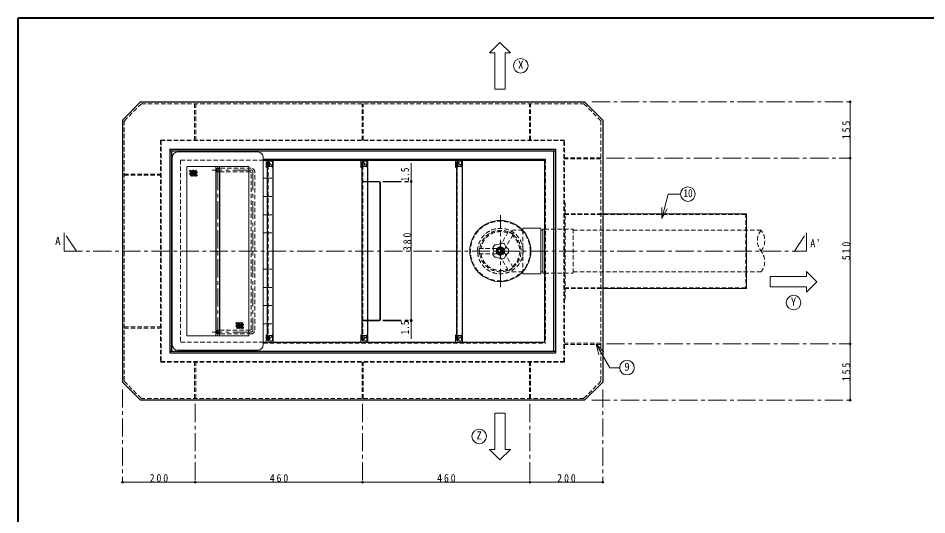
# Model space of a CAD drawing. Units: millimetres at full size, sheet at 1:10. Extents: x -2114 to 1936, y -1399 to 1411.
# Drawn here: x -2114 to 383, y 47 to 1411 of the extents above; entities that cross this region are included whole.
import ezdxf
from ezdxf.enums import TextEntityAlignment as Align

# ---------------------------------------------------------------- set-up
doc = ezdxf.new("R2010")
doc.units = ezdxf.units.MM
doc.header["$LTSCALE"] = 10
doc.header["$PDMODE"] = 32
doc.header["$PDSIZE"] = 5
doc.linetypes.add('CHAIN1', pattern=[8, 5, -1, 1, -1])
doc.linetypes.add('DASHED1', pattern=[1.8, 1.2, -0.6])
doc.layers.add('0-0_ﾚｲﾔ1', color=4, linetype='Continuous', lineweight=9)
doc.styles.add('ＭＳ ゴシック', font='')
doc.styles.get('ＭＳ ゴシック').set_extended_font_data('MS Gothic')

msp = doc.modelspace()

# ---------------------------------------------------------------- linework, layer by layer
at = {"layer": '0-0_ﾚｲﾔ1', "color": 1, "lineweight": 40}
for p in [(1936.08, 1411.36), (-2113.92, -1398.64)]:
    msp.add_line(p, (-2113.92, 1411.36), dxfattribs=at)
at = {"layer": '0-0_ﾚｲﾔ1'}
for p, q in [((-804.21, 1316.36), (-818.49, 1316.36)), ((-804.21, 1316.36), (-804.21, 1216.36)), ((172.58, 1181.36), (172.58, 1026.36)), ((172.58, 1026.36), (172.58, 516.36)), ((-1033.67, 1012.86), (-1033.67, 581.36)), ((-1153.67, 962.86), (-1121.67, 962.86)), ((-1121.67, 961.36), (-1153.67, 961.36)), ((-1120.17, 582.86), (-1120.17, 959.86)), ((-1118.67, 582.86), (-1118.67, 959.86)), ((-727.42, 833.86), (-677.42, 833.86)), ((-727.42, 833.86), (-727.42, 828.58)), ((-677.42, 833.86), (-677.42, 708.86)), ((-672.42, 828.36), (-677.42, 828.36)), ((-672.42, 831.86), (-667.42, 831.86)), ((-672.42, 831.86), (-672.42, 710.86)), ((-672.42, 714.36), (-677.42, 714.36)), ((-672.42, 710.86), (-667.42, 710.86)), ((52.58, 701.36), (-47.42, 701.36)), ((52.58, 715.65), (81.15, 687.08)), ((52.58, 701.36), (52.58, 715.65)), ((-1121.67, 581.36), (-1153.67, 581.36)), ((-1153.67, 579.86), (-1121.67, 579.86)), ((-1033.67, 529.86), (-1033.67, 581.36)), ((172.58, 516.36), (172.58, 361.36)), ((-775.64, 226.36), (-775.64, 326.36)), ((-775.64, 226.36), (-761.35, 226.36)), ((-1627.42, 136.36), (-1827.42, 136.36)), ((-1167.42, 136.36), (-1627.42, 136.36)), ((-707.42, 136.36), (-1167.42, 136.36)), ((-507.42, 136.36), (-707.42, 136.36))]:
    msp.add_line(p, q, dxfattribs=at)
at = {"layer": '0-0_ﾚｲﾔ1', "color": 5, "lineweight": 25}
for p, q in [((-1777.42, 1181.36), (-1827.42, 1131.36)), ((-1777.42, 1181.36), (-557.42, 1181.36)), ((-507.42, 1131.36), (-557.42, 1181.36)), ((-507.42, 1131.36), (-507.42, 411.36)), ((-1697.42, 1051.36), (-637.42, 1051.36)), ((-1697.42, 1051.36), (-1697.42, 491.36)), ((-637.42, 1051.36), (-637.42, 491.36)), ((-1697.42, 1046.36), (-637.42, 1046.36)), ((-1692.42, 1046.36), (-1692.42, 496.36)), ((-642.42, 1046.36), (-642.42, 496.36)), ((-1440.42, 1021.36), (-667.42, 1021.36)), ((-1428.67, 526.36), (-1428.67, 1016.36)), ((-1427.17, 1016.36), (-1428.67, 1016.36)), ((-1415.14, 1004.33), (-1427.17, 1016.36)), ((-1413.67, 1000.79), (-1413.67, 541.93)), ((-1168.67, 526.36), (-1168.67, 1016.36)), ((-1167.17, 1016.36), (-1168.67, 1016.36)), ((-1155.14, 1004.33), (-1167.17, 1016.36)), ((-1153.67, 1000.79), (-1153.67, 541.93)), ((-908.67, 526.36), (-908.67, 1016.36)), ((-907.17, 1016.36), (-908.67, 1016.36)), ((-895.14, 1004.33), (-907.17, 1016.36)), ((-893.67, 1000.79), (-893.67, 541.93)), ((-667.42, 1021.36), (-667.42, 521.36)), ((-1570.42, 993.86), (-1570.42, 548.86)), ((-1560.42, 993.86), (-1560.42, 548.86)), ((-1427.17, 526.36), (-1428.67, 526.36)), ((-1415.14, 538.4), (-1427.17, 526.36)), ((-1167.17, 526.36), (-1168.67, 526.36)), ((-1155.14, 538.4), (-1167.17, 526.36)), ((-907.17, 526.36), (-908.67, 526.36)), ((-895.14, 538.4), (-907.17, 526.36)), ((-1440.42, 521.36), (-667.42, 521.36)), ((-1697.42, 496.36), (-637.42, 496.36)), ((-1697.42, 491.36), (-637.42, 491.36)), ((-507.42, 411.36), (-557.42, 361.36)), ((-557.42, 361.36), (-1777.42, 361.36))]:
    msp.add_line(p, q, dxfattribs=at)
at = {"layer": '0-0_ﾚｲﾔ1', "linetype": 'DASHED1'}
for p, q in [((-1775.35, 1176.36), (-1822.42, 1129.29)), ((-1775.35, 1176.36), (-559.49, 1176.36)), ((-1629.02, 1074.76), (-1629.02, 1176.36)), ((-1625.82, 1074.76), (-1625.82, 1176.36)), ((-1169.02, 1076.36), (-1169.02, 1176.36)), ((-1165.82, 1076.36), (-1165.82, 1176.36)), ((-709.02, 1076.36), (-709.02, 1176.36)), ((-705.82, 1076.36), (-705.82, 1176.36)), ((-512.42, 1129.29), (-559.49, 1176.36)), ((-1722.42, 1076.36), (-612.42, 1076.36)), ((-1722.42, 1076.36), (-1722.42, 466.36)), ((-1722.42, 1074.76), (-612.42, 1074.76)), ((-1720.82, 1074.76), (-1720.82, 467.96)), ((-614.02, 467.96), (-614.02, 1074.76)), ((-612.42, 466.36), (-612.42, 1076.36)), ((-512.42, 1027.96), (-612.42, 1027.96)), ((-512.42, 1024.76), (-612.42, 1024.76)), ((-1473.65, 998.86), (-1557.92, 998.86)), ((-1426.42, 1003.36), (-1426.42, 1015.61)), ((-1414.38, 1003.36), (-1426.42, 1003.36)), ((-1423.42, 1003.36), (-1423.42, 1018.36)), ((-1415.42, 1004.61), (-1415.42, 1003.36)), ((-1166.42, 1003.36), (-1166.42, 1015.61)), ((-1154.38, 1003.36), (-1166.42, 1003.36)), ((-1163.42, 1003.36), (-1163.42, 1018.36)), ((-1155.42, 1004.61), (-1155.42, 1003.36)), ((-906.42, 1003.36), (-906.42, 1015.61)), ((-894.38, 1003.36), (-906.42, 1003.36)), ((-903.42, 1003.36), (-903.42, 1018.36)), ((-895.42, 1004.61), (-895.42, 1003.36)), ((-1822.42, 982.96), (-1722.42, 982.96)), ((-1822.42, 979.76), (-1722.42, 979.76)), ((-1476.15, 988.86), (-1560.42, 988.86)), ((-1473.65, 556.36), (-1473.65, 986.36)), ((-1463.65, 553.86), (-1463.65, 988.86)), ((-1428.67, 983.86), (-1427.17, 983.86)), ((-1428.67, 958.86), (-1427.17, 958.86)), ((-1165.67, 962.86), (-1153.67, 962.86)), ((-1153.67, 961.36), (-1165.67, 961.36)), ((-1428.67, 933.86), (-1427.17, 933.86)), ((-1428.67, 908.86), (-1427.17, 908.86)), ((-612.42, 903.86), (-610.82, 903.86)), ((-610.82, 903.86), (-610.82, 638.86)), ((-1428.67, 883.86), (-1427.17, 883.86)), ((-1428.67, 858.86), (-1427.17, 858.86)), ((-612.42, 873.86), (-507.42, 873.86)), ((-612.42, 872.26), (-114.02, 872.26)), ((-114.02, 873.86), (-114.02, 668.86)), ((-1428.67, 833.86), (-1427.17, 833.86)), ((-791.29, 782.26), (-766.17, 825.78)), ((-753.93, 816.98), (-766.92, 824.48)), ((-753.18, 818.28), (-766.17, 825.78)), ((-727.42, 828.36), (-763.28, 828.36)), ((-727.42, 828.58), (-727.42, 714.15)), ((-588.42, 828.36), (-72.42, 828.36)), ((-1428.67, 808.86), (-1427.17, 808.86)), ((-778.3, 774.76), (-753.18, 818.28)), ((-1428.67, 783.86), (-1427.17, 783.86)), ((-847.42, 763.86), (-847.42, 778.86)), ((-847.42, 778.86), (-797.17, 778.86)), ((-845.92, 763.86), (-845.92, 778.86)), ((-788.92, 780.89), (-797.17, 776.13)), ((-797.17, 778.86), (-797.17, 763.86)), ((-778.3, 774.76), (-791.29, 782.26)), ((-780.67, 776.13), (-780.67, 766.6)), ((-1428.67, 758.86), (-1427.17, 758.86)), ((-847.42, 763.86), (-797.17, 763.86)), ((-788.92, 761.84), (-797.17, 766.6)), ((-778.3, 767.97), (-791.29, 760.47)), ((-791.29, 760.47), (-766.17, 716.95)), ((-778.3, 767.97), (-753.18, 724.45)), ((-1428.67, 733.86), (-1427.17, 733.86)), ((-766.92, 718.25), (-753.93, 725.75)), ((-766.17, 716.95), (-753.18, 724.45)), ((-1428.67, 708.86), (-1427.17, 708.86)), ((-727.42, 714.36), (-763.28, 714.36)), ((-667.42, 710.86), (-588.42, 710.86)), ((-588.42, 714.36), (-72.42, 714.36)), ((-1428.67, 683.86), (-1427.17, 683.86)), ((-1428.67, 658.86), (-1427.17, 658.86)), ((-612.42, 670.46), (-114.02, 670.46)), ((-612.42, 668.86), (-507.42, 668.86)), ((-1428.67, 633.86), (-1427.17, 633.86)), ((-612.42, 638.86), (-610.82, 638.86)), ((-1428.67, 608.86), (-1427.17, 608.86)), ((-1428.67, 583.86), (-1427.17, 583.86)), ((-1153.67, 581.36), (-1165.67, 581.36)), ((-1165.67, 579.86), (-1153.67, 579.86)), ((-1822.42, 562.96), (-1722.42, 562.96)), ((-1822.42, 559.76), (-1722.42, 559.76)), ((-1476.15, 553.86), (-1560.42, 553.86)), ((-1428.67, 558.86), (-1427.17, 558.86)), ((-1473.65, 543.86), (-1557.92, 543.86)), ((-1426.42, 539.36), (-1426.42, 527.11)), ((-1414.38, 539.36), (-1426.42, 539.36)), ((-1423.42, 539.36), (-1423.42, 524.36)), ((-1415.42, 538.11), (-1415.42, 539.36)), ((-1166.42, 539.36), (-1166.42, 527.11)), ((-1154.38, 539.36), (-1166.42, 539.36)), ((-1163.42, 539.36), (-1163.42, 524.36)), ((-1155.42, 538.11), (-1155.42, 539.36)), ((-906.42, 539.36), (-906.42, 527.11)), ((-894.38, 539.36), (-906.42, 539.36)), ((-903.42, 539.36), (-903.42, 524.36)), ((-895.42, 538.11), (-895.42, 539.36)), ((-512.42, 517.96), (-612.42, 517.96)), ((-512.42, 514.76), (-612.42, 514.76)), ((-612.42, 467.96), (-1722.42, 467.96)), ((-612.42, 466.36), (-1722.42, 466.36)), ((-1629.02, 366.36), (-1629.02, 466.36)), ((-1625.82, 366.36), (-1625.82, 466.36)), ((-1169.02, 366.36), (-1169.02, 466.36)), ((-1165.82, 366.36), (-1165.82, 466.36)), ((-709.02, 366.36), (-709.02, 466.36)), ((-705.82, 366.36), (-705.82, 466.36))]:
    msp.add_line(p, q, dxfattribs=at)
at = {"layer": '0-0_ﾚｲﾔ1', "linetype": 'CHAIN1'}
for p, q in [((-537.42, 1181.36), (172.58, 1181.36)), ((-497.42, 1026.36), (172.58, 1026.36)), ((-1565.42, 538.86), (-1565.42, 1003.86)), ((-1473.65, 993.86), (-1580.42, 993.86)), ((-1468.65, 988.86), (-1468.65, 553.86)), ((-1438.67, 971.36), (-1417.17, 971.36)), ((-1111.67, 962.86), (-1033.67, 962.86)), ((-1111.67, 961.36), (-1033.67, 961.36)), ((-1438.67, 921.36), (-1417.17, 921.36)), ((-1438.67, 871.36), (-1417.17, 871.36)), ((-788.92, 672.36), (-788.92, 870.36)), ((-1954.09, 771.36), (-1987.42, 821.36)), ((-1987.42, 821.36), (-1987.42, 771.36)), ((-1438.67, 821.36), (-1417.17, 821.36)), ((19.24, 771.36), (52.58, 821.36)), ((52.58, 821.36), (52.58, 771.36)), ((-1987.42, 771.36), (52.58, 771.36)), ((-1438.67, 721.36), (-1417.17, 721.36)), ((-1438.67, 671.36), (-1417.17, 671.36)), ((-1438.67, 621.36), (-1417.17, 621.36)), ((-1111.67, 581.36), (-1033.67, 581.36)), ((-1111.67, 579.86), (-1033.67, 579.86)), ((-1438.67, 571.36), (-1417.17, 571.36)), ((-1473.65, 548.86), (-1580.42, 548.86)), ((-497.42, 516.36), (172.58, 516.36)), ((-1827.42, 391.36), (-1827.42, 136.36)), ((-507.42, 391.36), (-507.42, 136.36)), ((-1627.42, 351.36), (-1627.42, 136.36)), ((-1167.42, 351.36), (-1167.42, 136.36)), ((-707.42, 351.36), (-707.42, 136.36)), ((-537.42, 361.36), (172.58, 361.36))]:
    msp.add_line(p, q, dxfattribs=at)
at = {"layer": '0-0_ﾚｲﾔ1', "color": 7, "lineweight": 18}
for p, q in [((-1690.42, 513.86), (-1690.42, 1028.86)), ((-1455.42, 1043.86), (-1675.42, 1043.86)), ((-1440.42, 1028.86), (-1440.42, 513.86)), ((-1440.42, 1024.36), (-664.42, 1024.36)), ((-1650.42, 538.86), (-1650.42, 1003.86)), ((-1480.42, 1003.86), (-1650.42, 1003.86)), ((-1570.42, 993.86), (-1570.42, 1003.86)), ((-1560.42, 993.86), (-1560.42, 1003.86)), ((-1480.42, 1003.86), (-1480.42, 538.86)), ((-1432.42, 1001.36), (-1432.42, 1021.36)), ((-1429.42, 1015.36), (-1429.42, 1004.36)), ((-1426.42, 1018.36), (-1413.3, 1018.36)), ((-1426.42, 1015.61), (-1426.42, 1018.36)), ((-1415.42, 1004.61), (-1415.42, 1018.36)), ((-1414.38, 1003.36), (-1413.3, 1003.36)), ((-1413.3, 1003.36), (-1413.3, 1018.36)), ((-1172.42, 1001.36), (-1172.42, 1021.36)), ((-1169.42, 1015.36), (-1169.42, 1004.36)), ((-1166.42, 1018.36), (-1153.3, 1018.36)), ((-1166.42, 1015.61), (-1166.42, 1018.36)), ((-1155.42, 1004.61), (-1155.42, 1018.36)), ((-1154.38, 1003.36), (-1153.3, 1003.36)), ((-1153.3, 1003.36), (-1153.3, 1018.36)), ((-912.42, 1001.36), (-912.42, 1021.36)), ((-909.42, 1015.36), (-909.42, 1004.36)), ((-906.42, 1018.36), (-893.3, 1018.36)), ((-906.42, 1015.61), (-906.42, 1018.36)), ((-895.42, 1004.61), (-895.42, 1018.36)), ((-894.38, 1003.36), (-893.3, 1003.36)), ((-893.3, 1003.36), (-893.3, 1018.36)), ((-345.48, 861.28), (-327.61, 927.97)), ((-327.61, 927.97), (-293.48, 927.97)), ((-345.48, 861.28), (-345.48, 891.28)), ((-345.48, 861.28), (-330.48, 887.26)), ((-507.42, 873.86), (-112.42, 873.86)), ((-112.42, 873.86), (-112.42, 668.86)), ((-507.42, 668.86), (-112.42, 668.86)), ((-1480.42, 538.86), (-1650.42, 538.86)), ((-1570.42, 548.86), (-1570.42, 538.86)), ((-1560.42, 548.86), (-1560.42, 538.86)), ((-1432.42, 541.36), (-1432.42, 521.36)), ((-1429.42, 527.36), (-1429.42, 538.36)), ((-1426.42, 527.11), (-1426.42, 524.36)), ((-1415.42, 538.11), (-1415.42, 524.36)), ((-1414.38, 539.36), (-1413.3, 539.36)), ((-1413.3, 539.36), (-1413.3, 524.36)), ((-1172.42, 541.36), (-1172.42, 521.36)), ((-1169.42, 527.36), (-1169.42, 538.36)), ((-1166.42, 527.11), (-1166.42, 524.36)), ((-1155.42, 538.11), (-1155.42, 524.36)), ((-1154.38, 539.36), (-1153.3, 539.36)), ((-1153.3, 539.36), (-1153.3, 524.36)), ((-912.42, 541.36), (-912.42, 521.36)), ((-909.42, 527.36), (-909.42, 538.36)), ((-906.42, 527.11), (-906.42, 524.36)), ((-895.42, 538.11), (-895.42, 524.36)), ((-894.38, 539.36), (-893.3, 539.36)), ((-893.3, 539.36), (-893.3, 524.36)), ((-1426.42, 524.36), (-1413.3, 524.36)), ((-1166.42, 524.36), (-1153.3, 524.36)), ((-906.42, 524.36), (-893.3, 524.36)), ((-525.67, 515.47), (-504.45, 494.26)), ((-525.67, 515.47), (-517.9, 486.49)), ((-1455.42, 498.86), (-1675.42, 498.86))]:
    msp.add_line(p, q, dxfattribs=at)
at = {"layer": '0-0_ﾚｲﾔ1', "color": 7, "linetype": 'DASHED1', "lineweight": 18}
for p, q in [((-664.42, 1024.36), (-664.42, 518.36)), ((-1667.42, 1021.36), (-1667.42, 521.36)), ((-1667.42, 1021.36), (-1440.42, 1021.36)), ((-1427.17, 526.36), (-1427.17, 1016.36)), ((-1167.17, 526.36), (-1167.17, 1016.36)), ((-907.17, 526.36), (-907.17, 1016.36)), ((-1667.42, 521.36), (-1440.42, 521.36)), ((-1440.42, 518.36), (-664.42, 518.36))]:
    msp.add_line(p, q, dxfattribs=at)
at = {"layer": '0-0_ﾚｲﾔ1'}
for points in [[(-818.49, 1316.36), (-789.92, 1344.94), (-761.35, 1316.36), (-775.64, 1316.36)], [(-804.21, 1216.36), (-775.64, 1216.36), (-775.64, 1316.36)], [(-727.42, 714.15), (-727.42, 708.86), (-677.42, 708.86)], [(-47.42, 701.36), (-47.42, 672.79), (52.58, 672.79)], [(81.15, 687.08), (52.58, 658.51), (52.58, 672.79)], [(-775.64, 326.36), (-804.21, 326.36), (-804.21, 226.36)], [(-761.35, 226.36), (-789.92, 197.79), (-818.49, 226.36), (-804.21, 226.36)]]:
    msp.add_lwpolyline(points, dxfattribs=at)
at = {"layer": '0-0_ﾚｲﾔ1', "color": 5, "lineweight": 25}
msp.add_lwpolyline([(-1827.42, 1131.36), (-1827.42, 411.36), (-1777.42, 361.36)], dxfattribs=at)
at = {"layer": '0-0_ﾚｲﾔ1', "linetype": 'DASHED1'}
for points in [[(-1822.42, 1129.29), (-1822.42, 413.43), (-1775.35, 366.36)], [(-512.42, 1129.29), (-512.42, 413.43), (-559.49, 366.36), (-1775.35, 366.36)], [(-667.42, 831.86), (-588.42, 831.86), (-588.42, 710.86)]]:
    msp.add_lwpolyline(points, dxfattribs=at)
at = {"layer": '0-0_ﾚｲﾔ1', "color": 7, "lineweight": 18}
msp.add_lwpolyline([(-525.67, 515.47), (-488.41, 450.95), (-460.8, 450.95)], dxfattribs=at)
for centre, radius in [((-732.78, 1280.65), 20), ((-273.48, 927.97), 20), ((-788.92, 771.36), 84), ((-788.92, 771.36), 11.5), ((-788.92, 771.36), 10.5), ((-788.92, 771.36), 6.5), ((16.86, 629.94), 20), ((-440.8, 450.95), 20), ((-847.06, 262.08), 20)]:
    msp.add_circle(centre, radius, dxfattribs=at)
at = {"layer": '0-0_ﾚｲﾔ1'}
for centre in [(-1641.15, 991.36), (-1641.15, 983.36), (-1638.65, 987.36), (-1638.65, 979.36), (-1636.15, 991.36), (-1636.15, 983.36), (-1633.65, 987.36), (-1633.65, 979.36), (-1631.15, 991.36), (-1631.15, 983.36), (-1628.65, 987.36), (-1628.65, 979.36), (-1626.15, 991.36), (-1626.15, 983.36), (-1623.65, 987.36), (-1623.65, 979.36), (-1513.87, 572.93), (-1508.87, 572.93), (-1503.87, 572.93), (-1498.87, 572.93), (-1513.87, 564.93), (-1511.37, 568.93), (-1511.37, 560.93), (-1508.87, 564.93), (-1506.37, 568.93), (-1506.37, 560.93), (-1503.87, 564.93), (-1501.37, 568.93), (-1501.37, 560.93), (-1498.87, 564.93), (-1496.37, 568.93), (-1496.37, 560.93)]:
    msp.add_circle(centre, 2, dxfattribs=at)
at = {"layer": '0-0_ﾚｲﾔ1', "linetype": 'DASHED1'}
for radius in [82, 62.5, 5, 4]:
    msp.add_circle((-788.92, 771.36), radius, dxfattribs=at)
at = {"layer": '0-0_ﾚｲﾔ1', "color": 7, "lineweight": 18}
for centre, radius, start, end in [((-1675.42, 1028.86), 15, 90, 180), ((-1455.42, 1028.86), 15, 0, 90), ((-1432.42, 1004.36), 3, 270, 0), ((-1426.42, 1015.36), 3, 90, 180), ((-1415.42, 1021.36), 3, 270, 0), ((-1172.42, 1004.36), 3, 270, 0), ((-1166.42, 1015.36), 3, 90, 180), ((-1155.42, 1021.36), 3, 270, 0), ((-912.42, 1004.36), 3, 270, 0), ((-906.42, 1015.36), 3, 90, 180), ((-895.42, 1021.36), 3, 270, 0), ((-788.92, 771.36), 22.5, 131.57818, 156.42182), ((-835.79, 771.36), 27.75, 341.07536, 18.92464), ((-803.41, 815.94), 27.75, 269.07536, 306.92464), ((-788.92, 771.36), 22.5, 59.57818, 84.42182), ((-751, 798.91), 27.75, 197.07536, 234.92464), ((-788.92, 771.36), 22.5, 347.57818, 12.42182), ((-788.92, 771.36), 22.5, 203.57818, 228.42182), ((-803.41, 726.79), 27.75, 53.07536, 90.92464), ((-788.92, 771.36), 22.5, 275.57818, 300.42182), ((-751, 743.81), 27.75, 125.07536, 162.92464), ((-1565.42, 548.86), 5, 180, 0), ((-1432.42, 538.36), 3, 0, 90), ((-1426.42, 527.36), 3, 180, 270), ((-1172.42, 538.36), 3, 0, 90), ((-1166.42, 527.36), 3, 180, 270), ((-912.42, 538.36), 3, 0, 90), ((-906.42, 527.36), 3, 180, 270), ((-1675.42, 513.86), 15, 180, 270), ((-1455.42, 513.86), 15, 270, 0), ((-1415.42, 521.36), 3, 0, 90), ((-1155.42, 521.36), 3, 0, 90), ((-895.42, 521.36), 3, 0, 90)]:
    msp.add_arc(centre, radius, start, end, dxfattribs=at)
at = {"layer": '0-0_ﾚｲﾔ1', "linetype": 'DASHED1'}
for centre, radius, start, end in [((-1560.42, 998.86), 10, 180, 270), ((-1557.92, 1001.36), 2.5, 180, 270), ((-1473.65, 988.86), 10, 0, 90), ((-1565.42, 993.86), 5, 180, 0), ((-1476.15, 986.36), 2.5, 0, 90), ((-1165.67, 964.36), 3, 180, 270), ((-1165.67, 964.36), 1.5, 180, 270), ((-788.92, 771.36), 57, 67.56084, 172.43916), ((-788.92, 771.36), 53.5, 68.05866, 171.94134), ((-36.81, 799.86), 45.61, 141.33038, 218.66962), ((-108.03, 799.86), 45.61, 321.33038, 38.66962), ((-788.92, 771.36), 53.5, 308.05866, 51.94134), ((-788.92, 771.36), 57, 307.56084, 52.43916), ((-788.92, 771.36), 57, 187.56084, 292.43916), ((-788.92, 771.36), 53.5, 188.05866, 291.94134), ((-108.03, 742.86), 45.61, 321.33038, 38.66962), ((-1165.67, 578.36), 3, 90, 180), ((-1165.67, 578.36), 1.5, 90, 180), ((-1565.42, 548.86), 5, 0, 180), ((-1565.42, 548.86), 5, 0, 180), ((-1560.42, 543.86), 10, 90, 180), ((-1476.15, 556.36), 2.5, 270, 0), ((-1473.65, 553.86), 10, 270, 0), ((-1557.92, 541.36), 2.5, 90, 180)]:
    msp.add_arc(centre, radius, start, end, dxfattribs=at)
at = {"layer": '0-0_ﾚｲﾔ1', "color": 5, "lineweight": 25}
for centre, start, end in [((-1565.42, 993.86), 0, 180), ((-1418.67, 1000.79), 0, 45), ((-1158.67, 1000.79), 0, 45), ((-898.67, 1000.79), 0, 45), ((-1565.42, 548.86), 180, 0), ((-1418.67, 541.93), 315, 0), ((-1158.67, 541.93), 315, 0), ((-898.67, 541.93), 315, 0)]:
    msp.add_arc(centre, 5, start, end, dxfattribs=at)
at = {"layer": '0-0_ﾚｲﾔ1', "linetype": 'CHAIN1'}
for centre, start, end in [((-1560.42, 998.86), 180, 270), ((-1473.65, 988.86), 0, 90), ((-1473.65, 553.86), 270, 0), ((-1560.42, 543.86), 90, 180)]:
    msp.add_arc(centre, 5, start, end, dxfattribs=at)
at = {"layer": '0-0_ﾚｲﾔ1'}
for centre, radius, start, end in [((-1121.67, 959.86), 3, 0, 90), ((-1121.67, 959.86), 1.5, 0, 90), ((-1121.67, 582.86), 1.5, 270, 0), ((-1121.67, 582.86), 3, 270, 0)]:
    msp.add_arc(centre, radius, start, end, dxfattribs=at)
for p in [(172.58, 1181.36), (172.58, 1026.36), (-1033.67, 962.86), (-1033.67, 581.36), (-1033.67, 579.86), (172.58, 516.36), (172.58, 361.36), (-1827.42, 136.36), (-1627.42, 136.36), (-1167.42, 136.36), (-707.42, 136.36), (-507.42, 136.36)]:
    msp.add_point(p, dxfattribs=at)

# ---------------------------------------------------------------- texts
at = {"layer": '0-0_ﾚｲﾔ1', "color": 7, "style": 'ＭＳ ゴシック'}
for s, p in [('X', (-740.28, 1265.65)), ('A', (-2012.42, 781.36)), ('Y', (9.36, 614.94)), ('9', (-448.3, 435.95)), ('Z', (-854.56, 247.08))]:
    msp.add_text(s, height=21.99, dxfattribs=at).set_placement(p, align=Align.BOTTOM_LEFT)
at = {"layer": '0-0_ﾚｲﾔ1', "color": 7, "style": 'ＭＳ ゴシック', "width": 0.85}
for p in [(-1033.67, 962.86), (-1033.67, 542.36)]:
    msp.add_text('1.5', height=21.99, rotation=90, dxfattribs=at).set_placement(p, align=Align.BOTTOM_LEFT)
msp.add_text('10', height=21.99, dxfattribs=at).set_placement((-285.98, 912.97), align=Align.BOTTOM_LEFT)
at = {"layer": '0-0_ﾚｲﾔ1', "color": 7, "char_height": 21.99, "attachment_point": 7, "rotation": 90, "style": 'ＭＳ ゴシック'}
for s, insert in [('\\T1.38;\\W0.9;155', (172.58, 1078.86)), ('\\T1.38;\\W0.9;380', (-1033.67, 771.36)), ('\\T1.38;\\W0.9;510', (172.58, 746.36)), ('\\T1.38;\\W0.9;155', (172.58, 413.86))]:
    msp.add_mtext(s, dxfattribs=dict(at, insert=insert))
at = {"layer": '0-0_ﾚｲﾔ1', "color": 7, "char_height": 21.99, "attachment_point": 7, "style": 'ＭＳ ゴシック'}
for s, insert in [('\\T1.24;\\W0.95;A’', (62.58, 781.36)), ('\\T1.38;\\W0.9;200', (-1752.42, 136.36)), ('\\T1.38;\\W0.9;460', (-1422.42, 136.36)), ('\\T1.38;\\W0.9;460', (-962.42, 136.36)), ('\\T1.38;\\W0.9;200', (-632.42, 136.36))]:
    msp.add_mtext(s, dxfattribs=dict(at, insert=insert))

doc.saveas('drawing.dxf')
